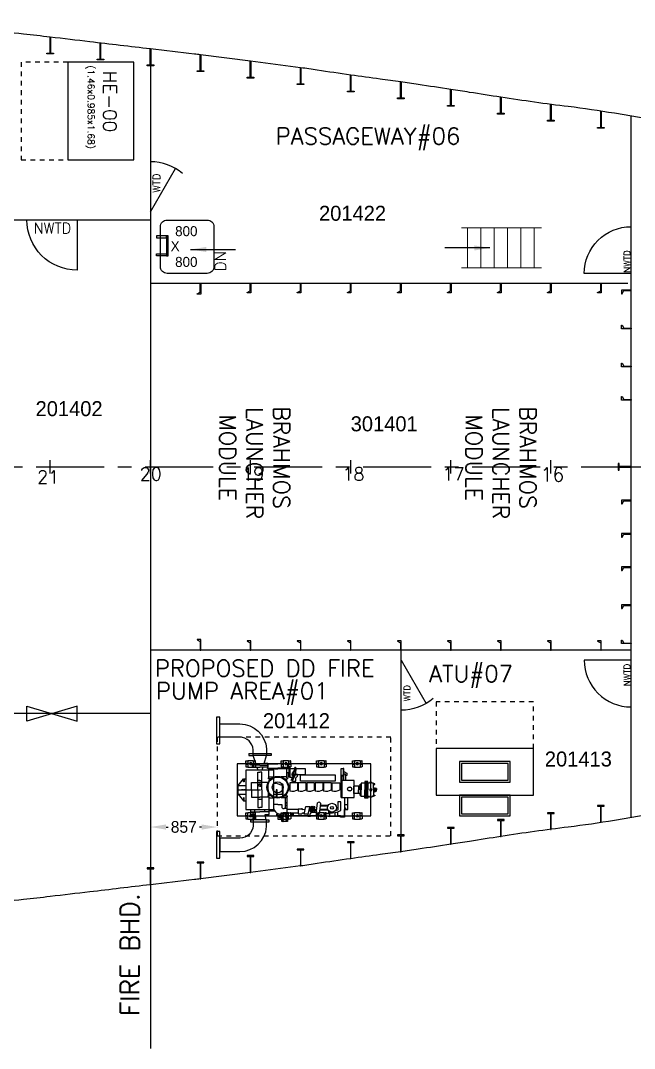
# Model space of a CAD drawing. Header units: inches. Extents: x -439515 to 169029, y 81280 to 226722.
# Drawn here: x 118404 to 126288, y 83384 to 96596 of the extents above; entities that cross this region are included whole.
import ezdxf
from ezdxf.enums import TextEntityAlignment as Align

# ---------------------------------------------------------------- set-up
doc = ezdxf.new("R2010")
doc.units = ezdxf.units.IN
doc.header["$LTSCALE"] = 700
doc.header["$MEASUREMENT"] = 0
doc.header["$PDMODE"] = 34
doc.linetypes.add('CENTER', pattern=[2, 1.25, -0.25, 0.25, -0.25])
doc.linetypes.add('DOT', pattern=[0.2, 0.1, -0.1])
for name, color, linetype in [('00', 7, 'Continuous'), ('01', 7, 'Continuous'), ('2 DECK', 7, 'Continuous'), ('3 DECK', 7, 'Continuous'), ('COMPT.NOS', 4, 'Continuous'), ('COMPTNAME', 7, 'Continuous'), ('HATCH', 142, 'Continuous'), ('HATCHES', 7, 'Continuous'), ('LIGHT_BULKHEADS', 7, 'Continuous'), ('UP-DOWN', 7, 'Continuous')]:
    doc.layers.add(name, color=color, linetype=linetype)
doc.layers.add('LADDER', color=7, linetype='Continuous', lineweight=15)
doc.styles.add('ROMANS', font='romans')
doc.styles.add('style1', font='romans.shx', dxfattribs={"height": 250})
doc.dimstyles.get("Standard").update_dxf_attribs({"dimtxt": 150.18, "dimasz": 200.18, "dimexe": 0.8, "dimexo": 0.625, "dimgap": 0.09, "dimtad": 0, "dimtih": 1, "dimtoh": 1, "dimdec": 0, "dimzin": 0, "dimdsep": 46, "dimtxsty": 'Standard', "dimcen": 8.09, "dimclrd": 40, "dimclre": 40, "dimadec": 0, "dimazin": 0, "dimtfac": 1, "dimtdec": 0, "dimtofl": 0, "dimtmove": 0, "dimatfit": 3, "dimfxl": 1, "dimtolj": 1, "dimtzin": 0, "dimarcsym": 0})

# ---------------------------------------------------------------- blocks, each defined once
blk = doc.blocks.new('A$C49E2739F')
at = {"layer": 'LADDER', "color": 3}
for p, q in [((112, 600), (1312, 600)), ((200, 600), (200, 0)), ((400, 600), (400, 0)), ((600, 600), (600, 0)), ((800, 600), (800, 0)), ((1000, 600), (1000, 0)), ((1200, 600), (1200, 0)), ((112, 0), (1312, 0))]:
    blk.add_line(p, q, dxfattribs=at)
blk = doc.blocks.new('A1M', base_point=(36991, 2400))
at = {"linetype": 'Continuous'}
for p, q in [((37491, 2550), (36491, 2250)), ((36491, 2550), (37491, 2250)), ((36491, 2250), (36491, 2550)), ((37491, 2250), (37491, 2550))]:
    blk.add_line(p, q, dxfattribs=at)
blk = doc.blocks.new('DLN', base_point=(36758, 6815))
at = {"linetype": 'Continuous'}
blk.add_lwpolyline([(37258, 6815), (37258, 7815, 0.414214), (36258, 6815)], format="xyb", dxfattribs=at)
blk = doc.blocks.new('DLW', base_point=(36724, 4033))
at = {"linetype": 'Continuous'}
blk.add_line((37224, 4033), (36358, 4533), dxfattribs=at)
blk.add_arc((37224, 4033), 1000, 140, 180, dxfattribs=at)
blk = doc.blocks.new('*D235')
at = {"layer": '01', "color": 40, "linetype": 'ByBlock', "lineweight": -2, "transparency": 16777216}
for p, q in [((120072, 86230), (120072, 86230)), ((120272, 86230), (120300, 86230)), ((120729, 86230), (120701, 86230)), ((120929, 86230), (120929, 86230))]:
    blk.add_line(p, q, dxfattribs=at)
at = {"layer": '01', "color": 40, "linetype": 'ByBlock', "transparency": 16777216}
for points in [[(120272, 86263), (120272, 86196), (120072, 86230)], [(120729, 86263), (120729, 86196), (120929, 86230)]]:
    blk.add_solid(points, dxfattribs=at)
at = {"layer": 'Defpoints', "color": 0, "linetype": 'ByBlock', "transparency": 16777216}
for p in [(120072, 86230), (120072, 86230), (120929, 86230)]:
    blk.add_point(p, dxfattribs=at)
at = {"layer": '01', "color": 0, "linetype": 'ByBlock', "transparency": 16777216, "insert": (120500, 86230), "char_height": 150.2, "attachment_point": 5}
blk.add_mtext('\\A1;857', dxfattribs=at)
blk = doc.blocks.new('hespr')
at = {"layer": '01', "color": 5, "linetype": 'ByBlock'}
blk.add_lwpolyline([(134150, 595657), (134150, 597117), (133165, 597117), (133165, 595657)], close=True, dxfattribs=at)
at = {"layer": '01', "color": 4, "linetype": 'DOT'}
blk.add_lwpolyline([(134150, 595657), (134850, 595657), (134850, 597117), (134150, 597117)], dxfattribs=at)
at = {"insert": (133421, 595703), "char_height": 120, "width": 1424.45, "attachment_point": 1, "rotation": 90}
blk.add_mtext('{\\Fromans.shx|c0; \\H1.667x;HE-00}\\P{\\Fromans.shx|c0;\\H0.8333x;(1.46x0.985x1.68)}', dxfattribs=at)
blk = doc.blocks.new('atu01plan1')
at = {"layer": '01', "linetype": 'ByBlock'}
for points in [[(204388, 71788), (205148, 71788), (205148, 72098), (204388, 72098)], [(204418, 71818), (205118, 71818), (205118, 72068), (204418, 72068)], [(204038, 71088), (205498, 71088), (205498, 71788), (204038, 71788)]]:
    blk.add_lwpolyline(points, close=True, dxfattribs=at)
at = {"layer": '01', "color": 9, "linetype": 'ByBlock'}
for points in [[(204388, 71283), (205148, 71283), (205148, 71593), (204388, 71593)], [(204418, 71313), (205118, 71313), (205118, 71563), (204418, 71563)]]:
    blk.add_lwpolyline(points, close=True, dxfattribs=at)
at = {"layer": '01', "color": 4, "linetype": 'DOT'}
blk.add_lwpolyline([(204038, 71088), (204038, 70388), (205498, 70388), (205498, 71088)], dxfattribs=at)
blk = doc.blocks.new('pumpplan1')
at = {"color": 3}
for p, q in [((1678, -52), (1818, -52)), ((1678, -80), (1958, -80)), ((1743, -52), (1743, -80)), ((1749, -87), (1748, -80)), ((1788, -382), (1788, -116)), ((1788, -116), (1818, -116)), ((1958, -52), (1818, -52)), ((1848, -116), (1818, -116)), ((1848, -382), (1848, -116)), ((1887, -87), (1889, -80)), ((1893, -52), (1893, -80)), ((1692, -382), (1692, -270)), ((1692, -270), (1818, -270)), ((1846, -242), (1788, -242)), ((1944, -270), (1818, -270)), ((1944, -382), (1944, -270)), ((2056, -218), (2028, -218)), ((2143, -317), (2066, -218)), ((1483, -312), (1608, -312)), ((1483, -452), (1499, -452)), ((1499, -452), (1581, -482)), ((1692, -382), (1692, -494)), ((1788, -382), (1788, -648)), ((1818, -438), (1804, -438)), ((1804, -438), (1804, -468)), ((1818, -438), (1832, -438)), ((1832, -438), (1832, -468)), ((1848, -382), (1848, -648)), ((1944, -382), (1944, -494)), ((2143, -317), (2028, -317)), ((2028, -382), (2056, -382)), ((2143, -447), (2028, -447)), ((2066, -382), (2080, -382)), ((2080, -382), (2066, -382)), ((2143, -447), (2066, -547)), ((2080, -382), (2094, -382)), ((1608, -482), (1581, -482)), ((1692, -494), (1818, -494)), ((1846, -522), (1788, -522)), ((1804, -468), (1818, -468)), ((1832, -468), (1818, -468)), ((1944, -494), (1818, -494)), ((1818, -522), (1846, -522)), ((2066, -547), (2028, -547)), ((1700, -750), (1700, -722)), ((1700, -722), (1818, -722)), ((1818, -750), (1700, -750)), ((1700, -750), (1700, -778)), ((1774, -722), (1787, -677)), ((1788, -648), (1818, -648)), ((1848, -648), (1818, -648)), ((1936, -722), (1818, -722)), ((1818, -750), (1936, -750)), ((1863, -722), (1849, -677)), ((1936, -750), (1936, -722)), ((1936, -750), (1936, -778)), ((1650, -925), (1650, -897)), ((1650, -897), (1718, -897)), ((1700, -778), (1756, -778)), ((1756, -778), (1718, -897)), ((1936, -778), (1880, -778)), ((1880, -778), (1918, -897)), ((1986, -897), (1918, -897)), ((1986, -925), (1986, -897)), ((1986, -925), (1650, -925))]:
    blk.add_line(p, q, dxfattribs=at)
blk.add_lwpolyline([(1958, -80), (1958, -14), (1898, -14), (1910, 70), (1958, 70), (1958, 84), (1958, 98), (1678, 98), (1678, 84), (1678, 70), (1726, 70), (1738, -14), (1678, -14), (1678, -80)], dxfattribs=at)
for points in [[(1608, -677), (2028, -677), (2028, -87), (1608, -87)], [(1468, -460), (1483, -460), (1483, -305), (1468, -305)], [(1558, -382), (1568, -382), (1568, -282), (1558, -282)], [(1563, -382), (1573, -382), (1573, -282), (1563, -282)], [(2056, -263), (2066, -263), (2066, -218), (2056, -218)], [(2143, -452), (2158, -452), (2158, -312), (2143, -312)], [(2056, -502), (2066, -502), (2066, -547), (2056, -547)]]:
    blk.add_lwpolyline(points, close=True, dxfattribs=at)
blk = doc.blocks.new('drive1')
at = {"color": 4}
for p, q in [((-90, -298), (-90, -293)), ((-90, -293), (-74, -293)), ((-74, -298), (-90, -298)), ((-90, -303), (-90, -298)), ((-74, -303), (-90, -303)), ((-74, -312), (-74, -284)), ((-74, -284), (-46, -284)), ((-74, -293), (-74, -303)), ((-46, -284), (-46, -270)), ((-46, -270), (-14, -270)), ((-14, -270), (-14, -284)), ((-14, -284), (14, -284)), ((14, -284), (14, -256)), ((14, -256), (28, -256)), ((14, -284), (14, -382)), ((28, -256), (28, -508)), ((28, -256), (42, -256)), ((42, -508), (42, -256)), ((42, -256), (56, -256)), ((56, -256), (56, -382)), ((56, -256), (56, -284)), ((56, -284), (112, -284)), ((112, -284), (112, -382)), ((126, -298), (112, -298)), ((126, -382), (126, -298)), ((126, -298), (126, -326)), ((-116, -364), (-102, -359)), ((-116, -364), (-116, -382)), ((-116, -400), (-116, -382)), ((-116, -400), (-102, -405)), ((-88, -359), (-102, -359)), ((-102, -359), (-102, -382)), ((-102, -359), (-102, -364)), ((-102, -405), (-102, -382)), ((-102, -405), (-102, -400)), ((-88, -405), (-102, -405)), ((-74, -461), (-90, -461)), ((-90, -461), (-90, -466)), ((-74, -354), (-88, -354)), ((-88, -354), (-88, -382)), ((-88, -354), (-88, -359)), ((-88, -410), (-88, -382)), ((-88, -410), (-88, -405)), ((-74, -410), (-88, -410)), ((-74, -382), (-74, -312)), ((-74, -382), (-74, -354)), ((-74, -382), (-74, -452)), ((-74, -452), (-74, -480)), ((14, -480), (14, -382)), ((56, -508), (56, -382)), ((112, -480), (112, -382)), ((126, -326), (154, -326)), ((126, -382), (126, -466)), ((126, -438), (154, -438)), ((154, -326), (154, -382)), ((154, -326), (224, -326)), ((154, -438), (154, -382)), ((154, -438), (224, -438)), ((224, -326), (224, -438)), ((-74, -466), (-90, -466)), ((-90, -466), (-90, -471)), ((-90, -471), (-74, -471)), ((-74, -480), (-46, -480)), ((-46, -480), (-46, -494)), ((-46, -494), (-14, -494)), ((-14, -494), (-14, -480)), ((-14, -480), (14, -480)), ((14, -480), (14, -508)), ((14, -508), (56, -508)), ((28, -508), (42, -508)), ((56, -480), (112, -480)), ((126, -466), (112, -466))]:
    blk.add_line(p, q, dxfattribs=at)
blk.add_lwpolyline([(-32, -366), (-46, -374), (-46, -390), (-32, -398), (-18, -390), (-18, -374)], close=True, dxfattribs=at)
blk = doc.blocks.new('shoe')
at = {"color": 2}
for p, q in [((5358, 1349), (5358, 1394)), ((5358, 1394), (5361, 1394)), ((5389, 1394), (5361, 1394)), ((5473, 1399), (5389, 1399)), ((5389, 1399), (5389, 1394)), ((5389, 1394), (5389, 1304)), ((5473, 1394), (5473, 1399)), ((5501, 1394), (5473, 1394)), ((5473, 1394), (5473, 1304)), ((5501, 1349), (5501, 1394)), ((5358, 1349), (5358, 1304)), ((5358, 1304), (5361, 1304)), ((5389, 1304), (5361, 1304)), ((5389, 1299), (5389, 1304)), ((5473, 1299), (5389, 1299)), ((5501, 1304), (5473, 1304)), ((5473, 1304), (5473, 1299)), ((5501, 1349), (5501, 1304))]:
    blk.add_line(p, q, dxfattribs=at)
for centre, radius in [((5372, 1349), 6.5), ((5430, 1349), 18), ((5487, 1349), 6.5)]:
    blk.add_circle(centre, radius, dxfattribs=at)
blk = doc.blocks.new('tt')
for p, q in [((-94.8, 288.1), (-94.8, 302.6)), ((-94.8, 302.6), (-76.6, 302.6)), ((-92.3, 317.1), (-92.3, 330.5)), ((-92.3, 330.5), (-65.7, 330.5)), ((-76.6, 317.1), (-92.3, 317.1)), ((-76.6, 302.6), (-76.6, 317.1)), ((-65.7, 330.5), (-49.9, 330.5)), ((-37.8, 318.3), (-56.3, 318.3)), ((-56.3, 318.3), (-56.3, 302.7)), ((-56.3, 310.5), (-2.3, 310.5)), ((-56.3, 302.7), (-38.5, 302.7)), ((-49.9, 330.5), (-52.3, 330.5)), ((-52.3, 330.5), (-37.8, 330.5)), ((-38.5, 302.7), (-38.5, 288.5)), ((-37.8, 330.5), (-37.8, 318.3)), ((-2.3, 310.5), (-2.3, 254.1)), ((-644.5, 213.6), (-675.2, 213.6)), ((-675.2, 213.6), (-675.2, 98)), ((-644.5, 194), (-659.8, 213.6)), ((-644.5, 287.6), (-644.5, 213.6)), ((-502.1, 281.5), (-502.1, 286.9)), ((-502.1, 286.9), (-465.6, 280)), ((-502.1, 281.5), (-502.1, 281.5)), ((-480.1, 253.7), (-495.5, 253.7)), ((-495.5, 253.7), (-495.5, 246.9)), ((-486.7, 219.8), (-408.1, 220.3)), ((-409.3, 211.2), (-482.9, 211.6)), ((-480.1, 251.3), (-480.1, 253.7)), ((-465.6, 251.3), (-480.1, 251.3)), ((-465.6, 280), (-465.6, 287.6)), ((-465.6, 287.6), (-458.6, 287.6)), ((-465.6, 244.7), (-465.6, 280)), ((-465.6, 251.3), (-465.6, 251.3)), ((-458.6, 244.7), (-465.6, 244.7)), ((-458.6, 287.6), (-458.6, 244.7)), ((-458.6, 281.1), (-451.4, 280.7)), ((-451.6, 276.3), (-458.6, 276.3)), ((-458.6, 276.3), (-458.6, 256)), ((-458.6, 256), (-449.9, 256)), ((-449.9, 251.6), (-458.6, 251.6)), ((-451.4, 280.7), (-451.6, 276.3)), ((-451.6, 276.3), (-405.2, 276.3)), ((-449.9, 256), (-449.9, 251.6)), ((-406.6, 231.6), (-416.8, 155.3)), ((-409.3, 211.2), (-409.3, 211.2)), ((-405.2, 276.3), (-378.2, 275.5)), ((-399.5, 269.1), (-399.5, 269.1)), ((-399.5, 269.1), (-399.5, 259.6)), ((-399.5, 259.6), (-394.7, 259.6)), ((-399.5, 259.6), (-399.5, 253.2)), ((-376, 253.2), (-399.5, 253.2)), ((-372.5, 231.6), (-383.1, 150.3)), ((-381.1, 259.6), (-376, 259.6)), ((-378.2, 275.5), (-148.1, 275.5)), ((-376, 259.6), (-376, 253.2)), ((-374.5, 216.2), (-335.2, 216.2)), ((-335.2, 221.2), (-373.9, 221.2)), ((-372.5, 231.6), (-335.2, 239.3)), ((-329.2, 243.8), (-370.1, 240.3)), ((-335.2, 203.1), (-342.8, 203.1)), ((-342.8, 203.1), (-342.8, 195.5)), ((-335.2, 239.3), (-335.2, 203.1)), ((-335.2, 216.2), (-335.2, 221.2)), ((-329.2, 195.5), (-329.2, 243.8)), ((-313.8, 231.7), (-324.4, 185.6)), ((-291.8, 277.9), (-314.5, 277.9)), ((-314.5, 277.9), (-312.6, 255)), ((-311.8, 245.3), (-311.8, 245.3)), ((-308.5, 185.5), (-291.8, 258.4)), ((-291.8, 258.4), (-291.8, 277.9)), ((-291.8, 258.4), (-256.2, 258.4)), ((-256.2, 258.4), (-272.3, 185.5)), ((-266.1, 213.7), (-239.3, 216.6)), ((-239.3, 246.1), (-258.6, 247.4)), ((-211.1, 255.2), (-228, 255.2)), ((-195.5, 207), (-228, 207)), ((-195.5, 255.2), (-211.1, 255.2)), ((-195.5, 207), (-195.5, 255.2)), ((-195.5, 251.1), (-89.6, 251.1)), ((-89.6, 212), (-195.5, 212)), ((-148.1, 275.5), (-148.1, 251.1)), ((-148.1, 251.1), (-148.1, 275.5)), ((-148.1, 275.5), (-133.5, 275.5)), ((-133.5, 275.5), (-133.5, 251.1)), ((-133.5, 251.1), (-133.5, 275.5)), ((-133.5, 275.5), (-75.4, 275.5)), ((-75.4, 288.1), (-94.8, 288.1)), ((-89.6, 259.3), (-89.6, 204.3)), ((-89.6, 259.3), (-27, 259.3)), ((-89.6, 204.3), (-60.2, 204.3)), ((-87, 188.4), (-87, 204.3)), ((-87, 204.3), (-74.9, 204.3)), ((-75.4, 275.5), (-75.4, 288.1)), ((-74.9, 204.3), (-74.9, 175.7)), ((-38.5, 288.5), (-55.6, 288.5)), ((-55.6, 288.5), (-55.6, 275.7)), ((-55.6, 275.7), (-55.6, 259.3)), ((-2.3, 275.4), (7.6, 275.4)), ((7.6, 260.1), (3.2, 251.6)), ((7.6, 275.4), (7.6, 260.1)), ((87, 226.6), (30.2, 226.6)), ((87, 188.4), (87, 226.6)), ((-644.5, 165), (-675.2, 165)), ((-644.5, 165), (-644.5, 194)), ((-644.5, 98), (-644.5, 165)), ((-414.5, 172.3), (-487.9, 173.7)), ((-482.8, 183.9), (-413.1, 183.4)), ((-414.5, 172.3), (-414.5, 172.3)), ((-342.8, 195.5), (-329.2, 195.5)), ((-324.4, 185.5), (-305.5, 198.7)), ((-324.4, 185.6), (-324.4, 185.5)), ((-272.3, 185.5), (-308.5, 185.5)), ((-87, 100.1), (-87, 188.4)), ((-74.9, 175.7), (-87, 175.7)), ((-87, 175.7), (-74.9, 175.7)), ((-74.9, 150.2), (-87, 150.2)), ((-87, 150.2), (-74.9, 150.2)), ((-87, 90.4), (-87, 100.1)), ((-87, 100.1), (-33.2, 100.1)), ((-74.9, 175.7), (-74.9, 150.2)), ((-74.9, 150.2), (-74.9, 100.1)), ((-40.6, 166.4), (-40.6, 195.7)), ((0, 166.4), (-40.6, 166.4)), ((0, 166.4), (40.6, 166.4)), ((87, 100.1), (33.2, 100.1)), ((40.6, 166.4), (40.6, 194.6)), ((87, 100.1), (87, 188.4)), ((87, 90.4), (87, 100.1)), ((-613.4, 97.7), (-618.9, 98)), ((-613.4, 97.7), (-613.4, -64.7)), ((-87, 90.4), (-92.9, 90.4)), ((-92.9, 90.4), (-92.6, 80.9)), ((-67.6, 80.9), (-92.6, 80.9)), ((67.6, 80.9), (92.6, 80.9)), ((87, 90.4), (92.9, 90.4)), ((92.9, 90.4), (92.6, 80.9)), ((-652.8, -113.4), (-652.8, -64.9)), ((-638.5, -64.9), (-638.5, -182.1)), ((-631.2, -181), (-631.2, -64.9)), ((-613.4, -43.3), (-618.9, -43.5)), ((-618.9, -64.9), (-618.9, -106)), ((-613.4, -64.7), (-613.4, -181)), ((-174.6, -93), (-191, -108.3)), ((-140.7, -59.3), (-174.6, -59.3)), ((-174.6, -59.3), (-174.6, -93)), ((-139.5, -56.8), (-171.1, -122.3)), ((-161, -127.2), (-130.6, -64.2)), ((-157.4, -128.9), (-127, -65.9)), ((-157, -129.1), (-126.6, -66.1)), ((-117.3, -99.7), (-141.8, -97.6)), ((-126.6, -44.8), (-126.6, -44.8)), ((-92.9, -90.3), (-92.6, -80.9)), ((-87, -90.3), (-92.9, -90.3)), ((-67.6, -80.9), (-92.6, -80.9)), ((-87, -90.3), (-87, -100)), ((67.6, -80.9), (92.6, -80.9)), ((87, -90.3), (87, -100)), ((87, -90.3), (92.9, -90.3)), ((92.9, -90.3), (92.6, -80.9)), ((-665.8, -135.5), (-665.8, -113.4)), ((-665.8, -113.4), (-652.8, -113.4)), ((-638.5, -152.3), (-665.8, -135.5)), ((-652.8, -113.4), (-652.8, -128.7)), ((-652.8, -128.7), (-638.5, -128.7)), ((-638.5, -182.1), (-631.2, -181)), ((-613.4, -181), (-631.2, -181)), ((-618.9, -106), (-624.5, -113.1)), ((-624.5, -113.1), (-613.4, -113.1)), ((-191, -108.3), (-191, -122.3)), ((-191, -122.3), (-171.1, -122.3)), ((-177.5, -168.5), (-177.5, -185.3)), ((-143.4, -126.8), (-174.9, -161.8)), ((-171.1, -122.3), (-157, -129.1)), ((-138, -129), (-171.1, -177.3)), ((-171.1, -177.3), (-171.1, -183)), ((-171.1, -177.3), (-117.3, -177.3)), ((-151.7, -118.2), (-151.7, -118.2)), ((-151.7, -118.2), (-146.8, -118.5)), ((-149, -112.6), (-144.2, -113.6)), ((-117.3, -201.4), (-117.3, -99.7)), ((-117.3, -99.7), (-102.3, -99.7)), ((-106.4, -201.4), (-106.4, -99.7)), ((-102.3, -99.7), (-102.3, -140.4)), ((-102.3, -140.4), (-87, -140.4)), ((-89.9, -181.3), (-100.3, -181.3)), ((-100.3, -181.3), (-100.3, -185.4)), ((-100.3, -185.4), (-95.5, -185.4)), ((-95.5, -185.4), (-95.5, -217.4)), ((-95.5, -185.4), (0, -185.4)), ((-87, -177.3), (-89.9, -177.3)), ((-89.9, -177.3), (-89.9, -181.3)), ((-89.9, -181.3), (0, -181.3)), ((-87, -100), (-33.2, -100)), ((-87, -100), (-87, -177.3)), ((-87, -119), (-87, -139.1)), ((-87, -177.3), (0, -177.3)), ((87, -177.3), (0, -177.3)), ((89.9, -181.3), (0, -181.3)), ((95.5, -185.4), (0, -185.4)), ((87, -100), (33.2, -100)), ((87, -100), (87, -177.3)), ((87, -177.3), (89.9, -177.3)), ((89.9, -177.3), (89.9, -181.3)), ((89.9, -181.3), (100.3, -181.3)), ((100.3, -185.4), (95.5, -185.4)), ((95.5, -185.4), (95.5, -217.4)), ((100.3, -181.3), (100.3, -185.4)), ((-95.5, -201.4), (-117.3, -201.4)), ((-85.5, -227.4), (0, -227.4)), ((85.5, -227.4), (0, -227.4))]:
    blk.add_line(p, q)
for points in [[(-644.5, 151.8), (-644.5, 287.6), (-606.1, 287.6), (-606.1, 275.4), (-580.9, 275.4), (-580.9, 236.6)], [(-554.1, 281.5), (-554.1, 244.1)], [(-502.1, 234.7), (-502.1, 246.9), (-492.4, 246.9), (-492.4, 227.3)], [(-319.1, 234.1), (-319.1, 208.6), (-335.2, 208.6), (-335.2, 239.3), (-320.8, 239.3)], [(-524, 35.8), (-524, -44.6), (-599.9, -44.6), (-599.9, 16.6), (-599.9, 23.5), (-597.5, 27.3)]]:
    blk.add_lwpolyline(points)
for points in [[(-608.3, 221.5), (-608.3, 140.8), (-578.8, 140.8), (-578.8, 216.7, -0.337032), (-575.7, 220.7), (-555.6, 226.3)], [(-606.1, 281.5), (-502.1, 281.5), (-502.1, 246.9, 0.148701), (-606.1, 225.2)], [(-515.6, 27.3, 0.137542), (-518.1, 16.6), (-518.1, -44.6), (-442.1, -44.6), (-442.1, 35.8)], [(-434.4, 27.3, 0.199614), (-436.9, 16.6), (-436.9, -44.6), (-360.9, -44.6), (-360.9, 35.8)], [(-352.8, 27.3, 0.075895), (-355.2, 23.5), (-355.2, 16.6), (-355.2, -44.6), (-279.3, -44.6), (-279.3, 35.8)], [(-271.1, 27.3, 0.210104), (-273.6, 16.6), (-273.6, -44.6), (-197.6, -44.6), (-197.6, 35.8)], [(-190.4, 27.3, 0.129682), (-192.8, 16.6), (-192.8, -44.6), (-116.9, -44.6), (-116.9, 35.8)]]:
    blk.add_lwpolyline(points, format="xyb")
for points in [[(-89.6, 212), (-89.6, 212), (-89.6, 212), (-89.6, 212)], [(-22.9, 294.2), (-34, 287.8), (-34, 275), (-22.9, 268.6), (-11.8, 275), (-11.8, 287.8)], [(-737.3, -64.9), (-618.9, -64.9), (-618.9, 16.6), (-618.9, 98), (-737.3, 98), (-737.3, 16.6)], [(-555.3, -60.3), (-220.3, -60.3), (-220.3, -120), (-555.3, -120)], [(-171.1, -122.3), (-267.2, -122.3), (-267.2, -177.3), (-171.1, -177.3)]]:
    blk.add_lwpolyline(points, close=True)
for centre, radius in [((-523.5, 197.7), 43), ((-523.5, 197.7), 13.7), ((-342.8, 195.5), 13.6), ((-342.8, 195.5), 6.8), ((-22.8, 283.5), 9.29), ((0, 0), 105.4), ((-694.7, 16.6), 20.5), ((-694.7, 16.6), 19), ((0, 0), 98.8), ((0, 0), 52.8)]:
    blk.add_circle(centre, radius)
for centre, radius, start, end in [((-604.1, 221.5), 4.22, 118.72843, 180), ((-387.7, 237.4), 19.7, 126.55197, 196.86183), ((-387.9, 269.1), 11.6, 142.96861, 33.74727), ((-387.1, 240.3), 17, 329.16666, 49.2876), ((-308.6, 243.1), 12.6, 108.32917, 245.67346), ((-231, 247.4), 8.39, 68.87389, 188.78606), ((-230.4, 215.7), 9.01, 174.29422, 285.11037), ((-55.5, 188.4), 16.6, 26.26371, 106.51265), ((-28.8, 189.8), 69.6, 355.995, 88.54139), ((-397.6, 165.7), 21.2, 206.07189, 313.23872), ((-167.5, -168.5), 10, 138.03182, 180), ((-169.3, -182.5), 8.62, 199.12279, 36.9788), ((-147.1, -123.5), 5, 318.03182, 86.35899), ((-146.2, -123.4), 10, 325.51404, 78.62347), ((-85.5, -217.4), 10, 180, 270), ((85.5, -217.4), 10, 270, 0)]:
    blk.add_arc(centre, radius, start, end)
for points in [[(-597.5, 27.3), (-573.5, 38.5), (-549.6, 49), (-524, 35.8)], [(-515.6, 27.3), (-491.7, 38.5), (-467.7, 49), (-442.1, 35.8)], [(-434.4, 27.3), (-410.5, 38.5), (-386.5, 49), (-360.9, 35.8)], [(-352.8, 27.3), (-328.8, 38.5), (-304.9, 49), (-279.3, 35.8)], [(-271.1, 27.3), (-247.2, 38.5), (-223.2, 49), (-197.6, 35.8)], [(-190.4, 27.3), (-166.4, 38.5), (-142.4, 49), (-116.9, 35.8)]]:
    blk.add_open_spline(points, degree=3)
blk = doc.blocks.new('ddfirpumpplan123')
at = {"color": 3}
blk.add_line((-7146, 97330), (-9148, 97330), dxfattribs=at)
blk.add_line((-7146, 96940), (-7496, 96940))
blk.add_lwpolyline([(-9148, 96550), (-7146, 96550), (-7146, 97330), (-9148, 97330)], close=True, dxfattribs=at)
at = {"layer": '01', "color": 4, "linetype": 'DOT'}
blk.add_lwpolyline([(-9448, 96150), (-6846, 96150), (-6846, 97630), (-9448, 97630)], close=True, dxfattribs=at)
at = {"xscale": 1.550751999999193, "yscale": 1.550751999995555, "zscale": 1.550751999999193}
blk.add_blockref('tt', (-7754, 96902), dxfattribs=at)
for name, p in [('pumpplan1', (-9304, 97322)), ('shoe', (-14376, 95981)), ('shoe', (-13836, 95981)), ('shoe', (-13306, 95981)), ('shoe', (-12776, 95981)), ('drive1', (-9116, 97322))]:
    blk.add_blockref(name, p)
at = {"xscale": -1, "rotation": 180}
for p in [(-14376, 97898), (-13836, 97898), (-13306, 97898), (-12776, 97898)]:
    blk.add_blockref('shoe', p, dxfattribs=at)
blk = doc.blocks.new('fghghj')
at = {"color": 3, "linetype": 'Continuous'}
blk.add_lwpolyline([(318315, -37952), (318615, -37952), (318615, -37927), (318315, -37927)], close=True, dxfattribs=at)
at = {"layer": '00', "color": 3}
for points in [[(318345, -38102), (318345, -37952), (318315, -37952), (318315, -38102)], [(318585, -38102), (318585, -37952), (318615, -37952), (318615, -38102)]]:
    blk.add_lwpolyline(points, close=True, dxfattribs=at)
at = {"layer": '01', "color": 4, "linetype": 'ByBlock'}
blk.add_line((318615, -37927), (318615, -37927), dxfattribs=at)
blk.add_line((318615, -37927), (318615, -37927), dxfattribs=at)
blk = doc.blocks.new('H 800x800')
at = {"layer": 'HATCH'}
blk.add_lwpolyline([(51335, -32897), (51935, -32897, -0.414214), (52035, -32997), (52035, -33597, -0.414214), (51935, -33697), (51335, -33697, -0.414214), (51235, -33597), (51235, -32997, -0.414214)], format="xyb", close=True, dxfattribs=at)
at = {"layer": 'HATCHES'}
for s, p in [('800', (51455, -33139)), ('  X', (51277, -33364)), ('800', (51455, -33600))]:
    blk.add_text(s, height=150, dxfattribs=at).set_placement(p)

msp = doc.modelspace()

# ---------------------------------------------------------------- linework, layer by layer
at = {"color": 7, "linetype": 'Continuous'}
msp.add_line((120071.7, 96230.7), (120071.7, 85487.8), dxfattribs=at)
at = {"linetype": 'ByBlock'}
msp.add_line((120071.7, 96230.7), (120071.7, 95802), dxfattribs=at)
msp.add_line((120071.7, 94031.5), (107211, 94031.5))
at = {"color": 7}
for p, q in [((118785.6, 90773.5), (118785.6, 90944.9)), ((120071.7, 90773.5), (120071.7, 90944.9)), ((121357.7, 90773.5), (121357.7, 90944.9)), ((122643.8, 90773.5), (122643.8, 90944.9)), ((123929.8, 90773.5), (123929.8, 90944.9)), ((125215.9, 90773.5), (125215.9, 90944.9)), ((120071.7, 87686.9), (107211, 87686.9))]:
    msp.add_line(p, q, dxfattribs=at)
at = {"color": 5, "linetype": 'CENTER'}
msp.add_line((13603.7, 90859.2), (147274.5, 90859.2), dxfattribs=at)
at = {"layer": '00', "color": 6}
for p, q in [((126244.8, 86351.4), (126244.8, 95367)), ((126201.9, 93217), (120071.7, 93217)), ((126244.8, 88501.4), (120071.7, 88501.4))]:
    msp.add_line(p, q, dxfattribs=at)
at = {"layer": '01', "color": 4, "linetype": 'ByBlock'}
for p, q in [((118785.6, 96382.4), (118785.6, 96336)), ((119428.6, 96306.6), (119428.6, 96258.9)), ((120071.6, 85487.8), (120071.6, 83383.8))]:
    msp.add_line(p, q, dxfattribs=at)
at = {"layer": '01', "linetype": 'ByBlock'}
for p, q in [((125858.9, 86290.1), (125858.9, 86506.1)), ((125215.9, 86197.7), (125215.9, 86334.1)), ((123929.8, 86008.2), (123929.8, 86224.2)), ((124572.9, 86108.5), (124572.9, 86194.5)), ((120714.7, 85563.2), (120714.7, 85779.3)), ((121357.7, 85646.4), (121357.7, 85862.4)), ((122643.8, 85823), (122643.8, 85851.3)), ((122000.8, 85729.5), (122000.8, 85741.9))]:
    msp.add_line(p, q, dxfattribs=at)
at = {"layer": '01', "color": 4, "linetype": 'ByBlock'}
for points in [[(120718.1, 93084.6), (120718.1, 93084.6), (120718.1, 93079.4), (120671.8, 93079.4), (120671.8, 93084.6), (120711.3, 93105.4), (120711.3, 93217), (120718.1, 93217)], [(121361.2, 93101.7), (121361.2, 93101.7), (121361.2, 93096.6), (121314.9, 93096.6), (121314.9, 93101.7), (121354.3, 93122.5), (121354.3, 93217), (121361.2, 93217)], [(122004.2, 93101.7), (122004.2, 93101.7), (122004.2, 93096.6), (121957.9, 93096.6), (121957.9, 93101.7), (121997.3, 93122.5), (121997.4, 93217), (122004.2, 93217)], [(122647.2, 93101.7), (122647.2, 93101.7), (122647.2, 93096.6), (122600.9, 93096.6), (122600.9, 93101.7), (122640.3, 93122.5), (122640.4, 93217), (122647.2, 93217)], [(123290.2, 93101.7), (123290.2, 93101.7), (123290.2, 93096.6), (123243.9, 93096.6), (123243.9, 93101.7), (123283.4, 93122.5), (123283.4, 93217), (123290.2, 93217)], [(123933.3, 93101.7), (123933.3, 93101.7), (123933.3, 93096.6), (123887, 93096.6), (123887, 93101.7), (123926.4, 93122.5), (123926.5, 93217), (123933.3, 93217)], [(124576.3, 93101.7), (124576.3, 93101.7), (124576.3, 93096.6), (124530, 93096.6), (124530, 93101.7), (124569.5, 93122.5), (124569.5, 93217), (124576.3, 93217)], [(125219.4, 93101.7), (125219.4, 93101.7), (125219.4, 93096.6), (125173.1, 93096.6), (125173.1, 93101.7), (125212.5, 93122.5), (125212.5, 93217), (125219.4, 93217)], [(125862.4, 93101.7), (125862.4, 93101.7), (125862.4, 93096.6), (125816.1, 93096.6), (125816.1, 93101.7), (125855.5, 93122.5), (125855.6, 93217), (125862.4, 93217)], [(126129.5, 93131.3), (126129.5, 93131.3), (126124.4, 93131.3), (126124.4, 93085), (126129.5, 93085), (126150.3, 93124.4), (126244.8, 93124.4), (126244.8, 93131.3)], [(126129.5, 92634), (126129.5, 92634), (126124.4, 92634), (126124.4, 92680.3), (126129.5, 92680.3), (126150.3, 92640.8), (126244.8, 92640.8), (126244.8, 92634)], [(126129.5, 92145.3), (126129.5, 92145.3), (126124.4, 92145.3), (126124.4, 92191.6), (126129.5, 92191.6), (126150.3, 92152.1), (126244.8, 92152.1), (126244.8, 92145.3)], [(126129.5, 91716.6), (126129.5, 91716.6), (126124.4, 91716.6), (126124.4, 91762.9), (126129.5, 91762.9), (126150.3, 91723.4), (126244.8, 91723.4), (126244.8, 91716.6)], [(126129.5, 90430.5), (126129.5, 90430.5), (126124.4, 90430.5), (126124.4, 90384.2), (126129.5, 90384.2), (126150.3, 90423.7), (126244.8, 90423.7), (126244.8, 90430.5)], [(126129.5, 90001.8), (126129.5, 90001.8), (126124.4, 90001.8), (126124.4, 89955.5), (126129.5, 89955.5), (126150.3, 89995), (126244.8, 89995), (126244.8, 90001.8)], [(126129.5, 89573.1), (126129.5, 89573.1), (126124.4, 89573.1), (126124.4, 89526.8), (126129.5, 89526.8), (126150.3, 89566.3), (126244.8, 89566.3), (126244.8, 89573.1)], [(126129.5, 89084.4), (126129.5, 89084.4), (126124.4, 89084.4), (126124.4, 89038.1), (126129.5, 89038.1), (126150.3, 89077.6), (126244.8, 89077.6), (126244.8, 89084.4)], [(120718.1, 88633.8), (120718.1, 88633.8), (120718.1, 88639), (120671.8, 88639), (120671.8, 88633.8), (120711.3, 88613.1), (120711.3, 88501.4), (120718.1, 88501.4)], [(121361.2, 88616.7), (121361.2, 88616.7), (121361.2, 88621.8), (121314.9, 88621.8), (121314.9, 88616.7), (121354.3, 88595.9), (121354.3, 88501.4), (121361.2, 88501.4)], [(122004.2, 88616.7), (122004.2, 88616.7), (122004.2, 88621.8), (121957.9, 88621.8), (121957.9, 88616.7), (121997.3, 88595.9), (121997.4, 88501.4), (122004.2, 88501.4)], [(122647.2, 88616.7), (122647.2, 88616.7), (122647.2, 88621.8), (122600.9, 88621.8), (122600.9, 88616.7), (122640.3, 88595.9), (122640.4, 88501.4), (122647.2, 88501.4)], [(123290.2, 88616.7), (123290.2, 88616.7), (123290.2, 88621.8), (123243.9, 88621.8), (123243.9, 88616.7), (123283.4, 88595.9), (123283.4, 88501.4), (123290.2, 88501.4)], [(123933.3, 88616.7), (123933.3, 88616.7), (123933.3, 88621.8), (123887, 88621.8), (123887, 88616.7), (123926.4, 88595.9), (123926.5, 88501.4), (123933.3, 88501.4)], [(124576.3, 88616.7), (124576.3, 88616.7), (124576.3, 88621.8), (124530, 88621.8), (124530, 88616.7), (124569.5, 88595.9), (124569.5, 88501.4), (124576.3, 88501.4)], [(125219.4, 88616.7), (125219.4, 88616.7), (125219.4, 88621.8), (125173.1, 88621.8), (125173.1, 88616.7), (125212.5, 88595.9), (125212.5, 88501.4), (125219.4, 88501.4)], [(125862.4, 88616.7), (125862.4, 88616.7), (125862.4, 88621.8), (125816.1, 88621.8), (125816.1, 88616.7), (125855.5, 88595.9), (125855.6, 88501.4), (125862.4, 88501.4)], [(126129.5, 88587.2), (126129.5, 88587.2), (126124.4, 88587.2), (126124.4, 88633.5), (126129.5, 88633.5), (126150.3, 88594), (126244.8, 88594), (126244.8, 88587.2)]]:
    msp.add_lwpolyline(points, close=True, dxfattribs=at)
at = {"layer": '01', "linetype": 'ByBlock'}
for points in [[(120920.5, 87297.7), (120963.3, 87297.7), (120963.3, 87640.7), (120920.5, 87640.7)], [(120920.5, 85829.3), (120963.3, 85829.3), (120963.3, 86172.2), (120920.5, 86172.2)]]:
    msp.add_lwpolyline(points, close=True, dxfattribs=at)
for points in [[(121563.1, 87235.2), (121563.1, 87149.5), (121392, 87149.5), (121392, 87223.6, 0.3944636), (121220.9, 87383.4), (120963.3, 87383.4), (120963.3, 87554.9), (121220.9, 87554.9, -0.3944636)], [(121563.1, 86234.7), (121563.1, 86320.4), (121392, 86320.4), (121392, 86246.3, -0.3944636), (121220.9, 86086.5), (120963.3, 86086.5), (120963.3, 85915), (121220.9, 85915, 0.3944636)]]:
    msp.add_lwpolyline(points, format="xyb", close=True, dxfattribs=at)
at = {"layer": '2 DECK', "color": 7}
for points in [[(126673.4, 95294.4), (126030.4, 95403.3, 0.0113298), (125438.9, 95489.7, -0.0077455), (124572.9, 95609.9, -0.0008963), (124171.3, 95672.7, 0.0014906), (123929.8, 95710.2, 0.0006978), (123510.9, 95773.4, 0.0013052), (123286.8, 95806.3, 0.0022308), (123020.6, 95843.4, -0.0015759), (122643.8, 95895.4, -0.0029441), (122215.2, 95958.6, 0.0058887), (122000.8, 95988.9), (121357.7, 96072), (120714.7, 96155.2, 0.0033647), (120636.4, 96164.8, -0.0004665), (120071.7, 96230.7, -0.0002729), (119292.7, 96322.7, 0.0004192), (118785.6, 96382.4, 0.0025441), (118440.6, 96421, 0.0009333), (117499.5, 96519.6, 0.0007157)], [(126673.4, 86424), (126030.4, 86315.1, -0.0113298), (125438.9, 86228.7, 0.0077455), (124572.9, 86108.5, 0.0008963), (124171.3, 86045.7, -0.0014906), (123929.8, 86008.2, -0.0006978), (123510.9, 85945, -0.0013052), (123286.8, 85912.2, -0.0022308), (123020.6, 85875, 0.0015759), (122643.8, 85823, 0.0029441), (122215.2, 85759.8, -0.0058887), (122000.8, 85729.5), (121357.7, 85646.4), (120714.7, 85563.2, -0.0033647), (120636.4, 85553.6, 0.0004665), (120071.7, 85487.8, 0.0002729), (119292.7, 85395.7, -0.0004192), (118785.6, 85336, -0.0025441), (118440.6, 85297.4, -0.0009333), (117499.5, 85198.8, -0.0007157)]]:
    msp.add_lwpolyline(points, format="xyb", dxfattribs=at)
at = {"layer": '3 DECK', "color": 4}
for points in [[(118789, 96382), (118789, 96176.7), (118813.4, 96176.7), (118828.4, 96176.7), (118828.4, 96166.4), (118813.3, 96166.4), (118742.7, 96166.4), (118742.7, 96176.7), (118782.1, 96176.7), (118782.2, 96382.9), (118789, 96382)], [(119432, 96306.1), (119432, 96100.8), (119456.4, 96100.8), (119471.5, 96100.8), (119471.5, 96090.5), (119456.3, 96090.5), (119385.7, 96090.5), (119385.7, 96100.8), (119425.2, 96100.8), (119425.2, 96307), (119432, 96306.1)], [(120075.1, 96230.3), (120075.1, 96024.9), (120099.4, 96024.9), (120114.5, 96024.9), (120114.5, 96014.6), (120099.3, 96014.6), (120028.8, 96014.6), (120028.8, 96024.9), (120068.2, 96024.9), (120068.2, 96231.1), (120075.1, 96230.3)], [(120718.1, 96154.8), (120718.1, 95949.4), (120742.5, 95949.4), (120757.6, 95949.4), (120757.6, 95939.2), (120742.4, 95939.2), (120671.8, 95939.2), (120671.8, 95949.4), (120711.3, 95949.4), (120711.3, 96155.6), (120718.1, 96154.8)], [(121361.2, 96071.6), (121361.2, 95866.3), (121385.5, 95866.3), (121400.6, 95866.3), (121400.6, 95856), (121385.4, 95856), (121314.9, 95856), (121314.9, 95866.3), (121354.3, 95866.3), (121354.3, 96072.5), (121361.2, 96071.6)], [(122004.2, 95988.4), (122004.2, 95783.1), (122028.5, 95783.1), (122043.6, 95783.1), (122043.6, 95772.8), (122028.4, 95772.8), (121957.9, 95772.8), (121957.9, 95783.1), (121997.3, 95783.1), (121997.4, 95989.3), (122004.2, 95988.4)], [(122647.2, 95895), (122647.2, 95689.7), (122671.6, 95689.7), (122686.7, 95689.7), (122686.7, 95679.4), (122671.5, 95679.4), (122600.9, 95679.4), (122600.9, 95689.7), (122640.4, 95689.7), (122640.4, 95895.9), (122647.2, 95895)], [(123290.2, 95805.8), (123290.2, 95600.5), (123314.6, 95600.5), (123329.7, 95600.5), (123329.7, 95590.2), (123314.5, 95590.2), (123243.9, 95590.2), (123243.9, 95600.5), (123283.4, 95600.5), (123283.4, 95806.7), (123290.2, 95805.8)], [(123933.3, 95709.8), (123933.3, 95504.5), (123957.6, 95504.5), (123972.7, 95504.5), (123972.7, 95494.2), (123957.5, 95494.2), (123887, 95494.2), (123887, 95504.5), (123926.4, 95504.5), (123926.4, 95710.7), (123933.3, 95709.8)], [(124576.3, 95609.5), (124576.3, 95404.2), (124600.6, 95404.2), (124615.7, 95404.2), (124615.7, 95393.9), (124600.5, 95393.9), (124530, 95393.9), (124530, 95404.2), (124569.4, 95404.2), (124569.5, 95610.4), (124576.3, 95609.5)], [(125219.3, 95520.2), (125219.3, 95314.9), (125243.7, 95314.9), (125258.8, 95314.9), (125258.8, 95304.6), (125243.6, 95304.6), (125173, 95304.6), (125173, 95314.9), (125212.5, 95314.9), (125212.5, 95521.1), (125219.3, 95520.2)], [(125862.4, 95427.9), (125862.4, 95222.6), (125886.7, 95222.6), (125901.8, 95222.6), (125901.8, 95212.3), (125886.6, 95212.3), (125816.1, 95212.3), (125816.1, 95222.6), (125855.5, 95222.6), (125855.6, 95428.8), (125862.4, 95427.9)], [(125219.3, 86198.2), (125219.3, 86403.5), (125243.7, 86403.5), (125258.8, 86403.5), (125258.8, 86413.8), (125243.6, 86413.8), (125173, 86413.8), (125173, 86403.5), (125212.5, 86403.5), (125212.5, 86197.3), (125219.3, 86198.2)], [(125862.4, 86290.5), (125862.4, 86495.8), (125886.7, 86495.8), (125901.8, 86495.8), (125901.8, 86506.1), (125886.6, 86506.1), (125816.1, 86506.1), (125816.1, 86495.8), (125855.5, 86495.8), (125855.6, 86289.6), (125862.4, 86290.5)], [(124576.3, 86108.9), (124576.3, 86314.3), (124600.6, 86314.3), (124615.7, 86314.3), (124615.7, 86324.5), (124600.5, 86324.5), (124530, 86324.5), (124530, 86314.3), (124569.4, 86314.3), (124569.5, 86108.1), (124576.3, 86108.9)], [(123933.3, 86008.6), (123933.3, 86213.9), (123957.6, 86213.9), (123972.7, 86213.9), (123972.7, 86224.2), (123957.5, 86224.2), (123887, 86224.2), (123887, 86213.9), (123926.4, 86213.9), (123926.4, 86007.7), (123933.3, 86008.6)], [(122647.2, 85823.4), (122647.2, 86028.8), (122671.6, 86028.8), (122686.7, 86028.8), (122686.7, 86039), (122671.5, 86039), (122600.9, 86039), (122600.9, 86028.8), (122640.4, 86028.8), (122640.4, 85822.5), (122647.2, 85823.4)], [(123290.2, 85912.6), (123290.2, 86117.9), (123314.6, 86117.9), (123329.7, 86117.9), (123329.7, 86128.2), (123314.5, 86128.2), (123243.9, 86128.2), (123243.9, 86117.9), (123283.4, 86117.9), (123283.4, 85911.7), (123290.2, 85912.6)], [(122004.2, 85730), (122004.2, 85935.3), (122028.5, 85935.3), (122043.6, 85935.3), (122043.6, 85945.6), (122028.4, 85945.6), (121957.9, 85945.6), (121957.9, 85935.3), (121997.3, 85935.3), (121997.4, 85729.1), (122004.2, 85730)], [(120718.1, 85563.6), (120718.1, 85769), (120742.5, 85769), (120757.6, 85769), (120757.6, 85779.3), (120742.4, 85779.3), (120671.8, 85779.3), (120671.8, 85769), (120711.3, 85769), (120711.3, 85562.8), (120718.1, 85563.6)], [(121361.2, 85646.8), (121361.2, 85852.1), (121385.5, 85852.1), (121400.6, 85852.1), (121400.6, 85862.4), (121385.4, 85862.4), (121314.9, 85862.4), (121314.9, 85852.1), (121354.3, 85852.1), (121354.3, 85645.9), (121361.2, 85646.8)], [(120075.1, 85488.2), (120075.1, 85693.5), (120099.4, 85693.5), (120114.5, 85693.5), (120114.5, 85703.8), (120099.3, 85703.8), (120028.8, 85703.8), (120028.8, 85693.5), (120068.2, 85693.5), (120068.2, 85487.3), (120075.1, 85488.2)]]:
    msp.add_lwpolyline(points, dxfattribs=at)
at = {"layer": 'COMPTNAME', "color": 6, "linetype": 'ByBlock'}
msp.add_line((123290.2, 86128.2), (123290.2, 88501.4), dxfattribs=at)
at = {"layer": 'COMPTNAME', "color": 4, "linetype": 'ByBlock'}
msp.add_lwpolyline([(126090.4, 90855.8), (126244.8, 90855.8), (126244.8, 90862.6), (126090.4, 90862.6), (126090.4, 90902.1), (126080.1, 90902.1), (126080.1, 90816.3), (126090.4, 90816.3)], close=True, dxfattribs=at)

# ---------------------------------------------------------------- block references
at = {"yscale": 0.6430312499999998, "zscale": 0.6430312499999998, "rotation": 270}
for p, xscale in [((120071.7, 94460.2), 0.6430312499999998), ((123290.2, 88051.3), -0.6430312499999998)]:
    msp.add_blockref('DLW', p, dxfattribs=dict(at, xscale=xscale))
at = {"color": 7}
for p, xscale, yscale, zscale, rotation in [((118807, 94031.5), -0.6430312499999998, 0.6430312499999998, 0.6430312499999998, 180), ((126244.8, 93645.7), -0.6001625000598868, 0.6001624999600753, 0.6001624999999999, 90), ((126244.8, 88072.7), 0.6001625000598868, 0.6001624999600753, 0.6001624999999999, 90)]:
    msp.add_blockref('DLN', p, dxfattribs=dict(at, xscale=xscale, yscale=yscale, zscale=zscale, rotation=rotation))
at = {"color": 7, "xscale": 0.8573749999999999, "yscale": 0.8573749999999999, "zscale": 0.8573749999999999}
msp.add_blockref('H 800x800', (76272.8, 122236.8), dxfattribs=at)
at = {"color": 5, "linetype": 'Continuous', "xscale": 0.8573749999999999, "yscale": 0.8573749999999999, "zscale": 0.8573749999999999, "rotation": 270}
msp.add_blockref('fghghj', (152816.7, 366745), dxfattribs=at)
at = {"xscale": -0.6430312499999998, "yscale": 0.6430312499999998, "zscale": 0.6430312499999998}
msp.add_blockref('A1M', (118807, 87686.9), dxfattribs=at)
at = {"layer": '01', "color": 3, "linetype": 'ByBlock', "xscale": 0.8573749999999999, "yscale": 0.8573749999999999, "zscale": 0.8573749999999999, "rotation": 180}
msp.add_blockref('hespr', (234029.3, 606760.3), dxfattribs=at)
at = {"layer": '01', "linetype": 'ByBlock', "xscale": 0.8573749999999999, "yscale": 0.8573749999999999, "zscale": 0.8573749999999999, "rotation": 180}
for name, p in [('atu01plan1', (299930.3, 148187.1)), ('ddfirpumpplan123', (115059.4, 169821.5))]:
    msp.add_blockref(name, p, dxfattribs=at)
at = {"layer": 'LIGHT_BULKHEADS', "color": 3, "extrusion": (0, 0, -1), "xscale": -0.8573749999999999, "yscale": 0.8573749999999999, "zscale": -0.8573749999999999}
msp.add_blockref('A$C49E2739F', (-123972, 93415.8), dxfattribs=at)

# ---------------------------------------------------------------- texts
at = {"color": 7, "style": 'ROMANS'}
for s, height, p in [('WTD', 94.83, (120198.1, 94381.1, 0)), ('NWTD', 81.28, (126234.3, 93353.9, 0)), ('NWTD', 81.28, (126234.3, 88039.3, 0)), ('WTD', 80.64, (123408.4, 87843.4))]:
    msp.add_text(s, height=height, rotation=90, dxfattribs=at).set_placement(p)
msp.add_text('NWTD', height=135.47, dxfattribs=at).set_placement((118573, 93859.3, 0))
for s, height, p in [('21', 165.04, (118758, 90646.2)), ('20', 165.04, (120075.5, 90685.2)), ('19', 165.04, (121392.8, 90685.2)), ('18', 165.04, (122678.9, 90685.2)), ('17', 165.04, (123965, 90685.2)), ('16', 176.83, (125235.1, 90672.5))]:
    msp.add_text(s, height=height, dxfattribs=at).set_placement(p, align=Align.CENTER)
msp.add_text('FIRE BHD.', height=235.78, rotation=90, dxfattribs=at).set_placement((119925.1, 85378.8), align=Align.RIGHT)
at = {"layer": 'COMPT.NOS', "color": 4, "linetype": 'ByBlock', "char_height": 192.91, "width": 1570.243, "attachment_point": 1}
for s, insert in [('201422', (122237.2, 94214.8)), ('201402', (118596.3, 91703.7)), ('301401', (122643.9, 91508.9)), ('201412', (121516.5, 87693.1)), ('201413', (125137.7, 87200.5))]:
    msp.add_mtext(s, dxfattribs=dict(at, insert=insert))
at = {"layer": 'COMPTNAME', "color": 7, "linetype": 'ByBlock', "style": 'style1'}
for s, p in [('PROPOSED DD FIRE', (120128.8, 88163.2)), ('PUMP AREA#01', (120144.4, 87872.1))]:
    msp.add_text(s, height=214.344, dxfattribs=at).set_placement(p)
at = {"layer": 'COMPTNAME', "insert": (121681.9, 95217.5), "char_height": 214.344, "width": 2203.843, "attachment_point": 1, "style": 'style1'}
msp.add_mtext('\\pt3777.14;{\\Fromans.shx|c0;PASSAGEWAY#06}', dxfattribs=at)
at = {"layer": 'COMPTNAME', "color": 7, "linetype": 'ByBlock', "char_height": 214.344, "width": 2930.136, "attachment_point": 5, "rotation": 270, "style": 'style1'}
for insert in [(121410.1, 90978.8), (124573.9, 90978.8)]:
    msp.add_mtext('{\\H0.9697x;\\C7;BRAHMOS\\P LAUNCHER\\PMODULE}', dxfattribs=dict(at, insert=insert))
at = {"layer": 'COMPTNAME', "insert": (123652.1, 88306.6), "char_height": 214.344, "width": 2203.843, "attachment_point": 1}
msp.add_mtext('\\pt3777.14;{\\Fromans.shx|c0;ATU#07}', dxfattribs=at)
at = {"layer": 'UP-DOWN', "style": 'ROMANS'}
msp.add_text('DN', height=141.11, rotation=90, dxfattribs=at).set_placement((121041.2, 93373.6))

# ---------------------------------------------------------------- dimensions: what is measured, and where the dimension line sits
at = {"layer": '01', "linetype": 'ByBlock'}
dim = msp.add_linear_dim(base=(120071.7, 86229.7), p1=(120929, 86229.7), p2=(120071.7, 86229.7), dimstyle='Standard', dxfattribs=at)
dim.commit()
dim.dimension.update_dxf_attribs({"geometry": '*D235', "text_midpoint": (120500.3, 86229.7)})

# ---------------------------------------------------------------- leaders
at = {"color": 3}
for points in [[(120588.4, 93653.2), (121166, 93653.2)], [(124432.3, 93673), (123854.6, 93673)]]:
    msp.add_leader(points, dimstyle='Standard', dxfattribs=at)

doc.saveas('drawing.dxf')
